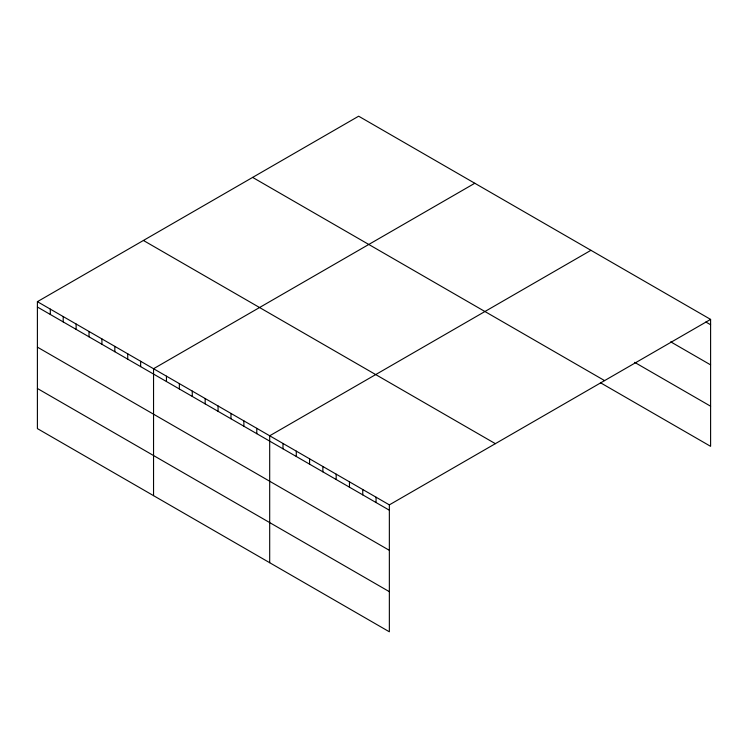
<?xml version="1.0" encoding="UTF-8"?>
<svg xmlns="http://www.w3.org/2000/svg" width="748" height="748" viewBox="0 0 748 748"><rect width="100%" height="100%" fill="white"/><g stroke="black" fill="none" stroke-linecap="round" stroke-linejoin="round"><path stroke-width="1.12" d="M37.4 301.668L389.353 504.872L389.353 631.798L37.4 428.604L37.4 301.668L358.647 116.202L710.6 319.396L710.6 446.332L600.429 382.724M474.793 183.26L153.546 368.727L153.546 495.653M590.939 250.309L269.691 435.785L269.691 562.711M389.353 504.872L710.6 319.396M705.85 322.005L710.6 324.754M670.713 341.845L710.6 364.874M634.622 362.341L710.6 406.211M252.637 177.407L604.59 380.601M143.41 240.463L495.363 443.667M37.4 307.017L389.353 510.22M37.4 347.137L389.353 550.341M37.4 388.483L389.353 591.677M376.057 497.196L376.057 502.544M362.761 489.519L362.761 494.867M349.466 481.843L349.466 487.191M336.17 474.167L336.17 479.515M322.874 466.49L322.874 471.838M309.579 458.814L309.579 464.162M296.283 451.138L296.283 456.486M282.987 443.461L282.987 448.809M256.788 428.333L256.788 433.681M243.876 420.881L243.876 426.229M230.973 413.429L230.973 418.777M218.07 405.977L218.07 411.325M205.167 398.525L205.167 403.883M192.264 391.082L192.264 396.431M179.352 383.631L179.352 388.979M166.449 376.179L166.449 381.527M140.643 361.275L140.643 366.623M127.73 353.823L127.73 359.171M114.827 346.371L114.827 351.728M101.924 338.928L101.924 344.276M89.021 331.476L89.021 336.824M76.118 324.024L76.118 329.372M63.206 316.572L63.206 321.921M50.303 309.12L50.303 314.469"/></g></svg>
